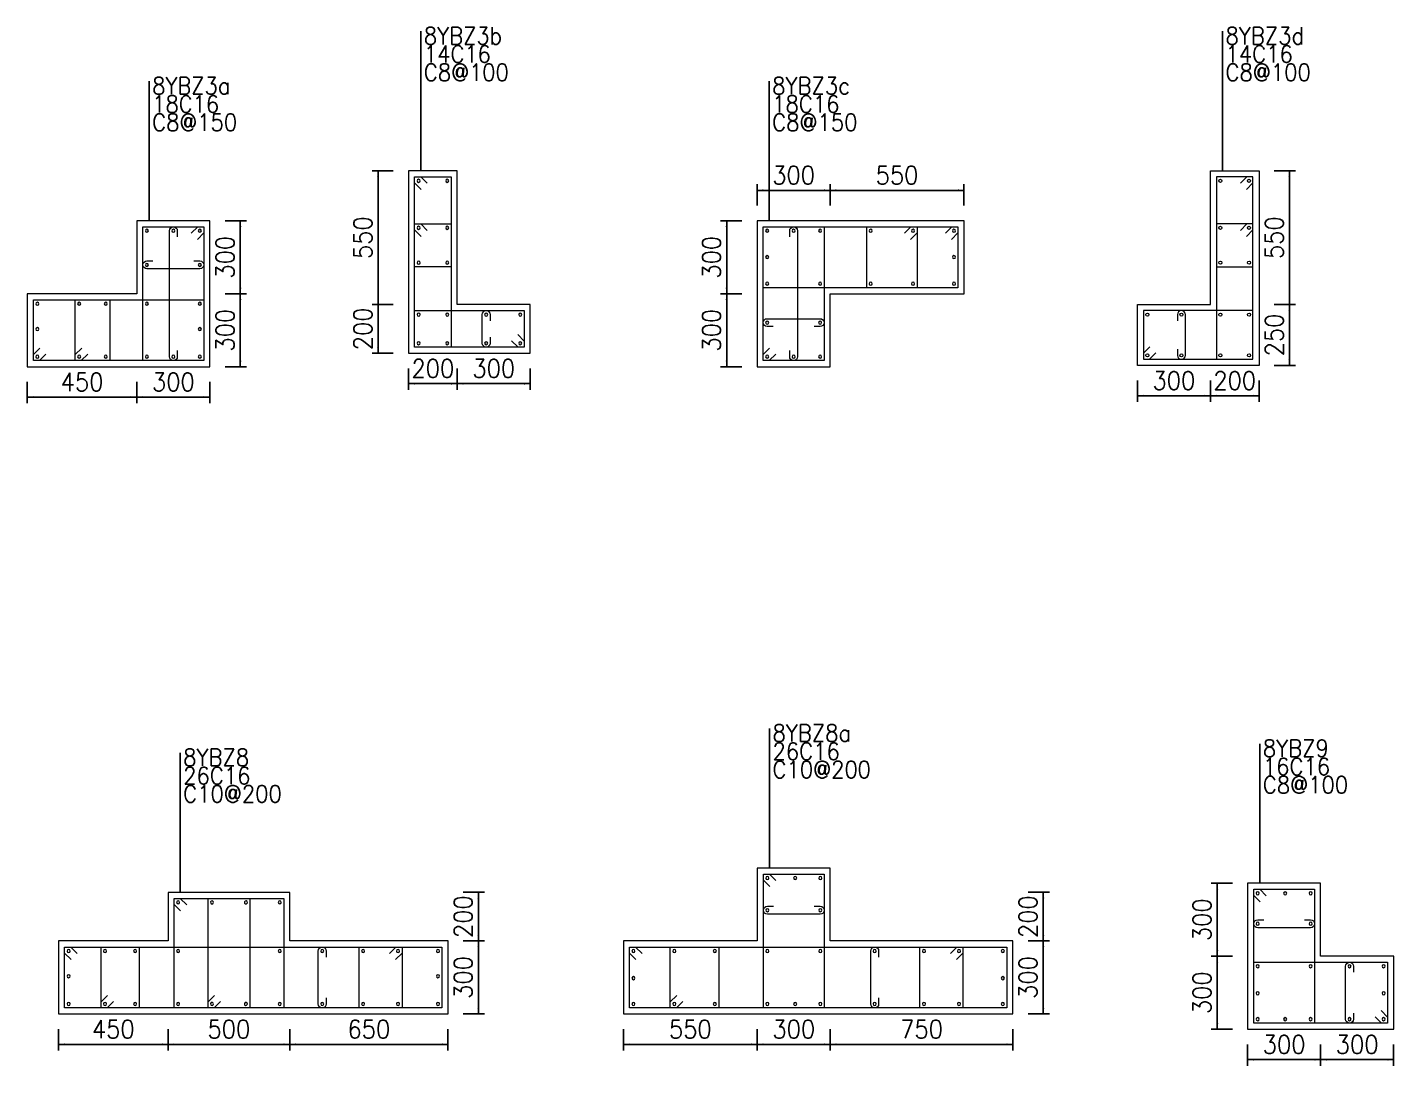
# Model space of a CAD drawing. Extents: x 292423 to 377252, y 106557 to 361882.
# Drawn here: x 320636 to 343090, y 122413 to 139487 of the extents above; entities that cross this region are included whole.
import ezdxf
from ezdxf.enums import TextEntityAlignment as Align

# ---------------------------------------------------------------- set-up
doc = ezdxf.new("R2010")
doc.units = 0
doc.header["$LTSCALE"] = 1000
for name, color, linetype, lineweight in [('REIN', 6, 'Continuous', 18), ('Z-柱大样外框', 7, 'ByLayer', 18), ('Z-详图标注', 3, 'Continuous', 18)]:
    doc.layers.add(name, color=color, linetype=linetype, lineweight=lineweight)
doc.layers.add('Y阴影', color=254, linetype='Continuous')
doc.styles.get("Standard").update_dxf_attribs({"font": 'standard'})
doc.dimstyles.get("Standard").update_dxf_attribs({"dimtxt": 300, "dimasz": 100, "dimexe": 100, "dimexo": 250, "dimgap": 100, "dimtad": 0, "dimtoh": 1, "dimdec": 0, "dimlfac": 0.25, "dimdsep": 46, "dimcen": 0.09, "dimclrt": 7, "dimadec": 0, "dimazin": 0, "dimtfac": 1, "dimtdec": 4, "dimtofl": 0, "dimtmove": 0, "dimatfit": 3, "dimfxl": 1, "dimtolj": 1, "dimtzin": 0, "dimarcsym": 0})

# ---------------------------------------------------------------- blocks, each defined once
blk = doc.blocks.new('*D772')
at = {"layer": 'Z-详图标注', "color": 0, "linetype": 'ByBlock', "lineweight": -2}
for p, q in [((320636, 133656), (320636, 133306)), ((322436, 133656), (322436, 133306)), ((320636, 133406), (322436, 133406))]:
    blk.add_line(p, q, dxfattribs=at)
for points in [[(320636, 133406), (320736, 133423), (320736, 133390)], [(322436, 133406), (322336, 133390), (322336, 133423)]]:
    blk.add_solid(points, dxfattribs=at)
at = {"layer": 'Z-详图标注', "color": 7, "linetype": 'Continuous', "lineweight": -2, "insert": (321536, 133656), "char_height": 300, "width": 576.67, "attachment_point": 5}
blk.add_mtext('450', dxfattribs=at)
blk = doc.blocks.new('*D393')
at = {"layer": 'Z-详图标注', "color": 0, "linetype": 'ByBlock', "lineweight": -2}
for p, q in [((322436, 133656), (322436, 133306)), ((323636, 133656), (323636, 133306)), ((322436, 133406), (323636, 133406))]:
    blk.add_line(p, q, dxfattribs=at)
for points in [[(322436, 133406), (322536, 133423), (322536, 133390)], [(323636, 133406), (323536, 133390), (323536, 133423)]]:
    blk.add_solid(points, dxfattribs=at)
at = {"layer": 'Z-详图标注', "color": 7, "linetype": 'Continuous', "lineweight": -2, "insert": (323036, 133656), "char_height": 300, "width": 566.67, "attachment_point": 5}
blk.add_mtext('300', dxfattribs=at)
blk = doc.blocks.new('*D444')
at = {"layer": 'Z-详图标注', "color": 0, "linetype": 'ByBlock', "lineweight": -2}
for p, q in [((323886, 135106), (324236, 135106)), ((324136, 133906), (324136, 135106)), ((323886, 133906), (324236, 133906))]:
    blk.add_line(p, q, dxfattribs=at)
for points in [[(324136, 135106), (324153, 135006), (324120, 135006)], [(324136, 133906), (324120, 134006), (324153, 134006)]]:
    blk.add_solid(points, dxfattribs=at)
at = {"layer": 'Z-详图标注', "color": 7, "linetype": 'Continuous', "lineweight": -2, "insert": (323886, 134506), "char_height": 300, "width": 566.67, "attachment_point": 5, "rotation": 90}
blk.add_mtext('300', dxfattribs=at)
blk = doc.blocks.new('*D53')
at = {"layer": 'Z-详图标注', "color": 0, "linetype": 'ByBlock', "lineweight": -2}
for p, q in [((323886, 136306), (324236, 136306)), ((324136, 135106), (324136, 136306)), ((323886, 135106), (324236, 135106))]:
    blk.add_line(p, q, dxfattribs=at)
for points in [[(324136, 136306), (324153, 136206), (324120, 136206)], [(324136, 135106), (324120, 135206), (324153, 135206)]]:
    blk.add_solid(points, dxfattribs=at)
at = {"layer": 'Z-详图标注', "color": 7, "linetype": 'Continuous', "lineweight": -2, "insert": (323886, 135706), "char_height": 300, "width": 566.67, "attachment_point": 5, "rotation": 90}
blk.add_mtext('300', dxfattribs=at)
blk = doc.blocks.new('*D58')
at = {"layer": 'Z-详图标注', "color": 0, "linetype": 'ByBlock', "lineweight": -2}
for p, q in [((326651, 137128), (326301, 137128)), ((326401, 137128), (326401, 134928)), ((326651, 134928), (326301, 134928))]:
    blk.add_line(p, q, dxfattribs=at)
for points in [[(326401, 137128), (326418, 137028), (326385, 137028)], [(326401, 134928), (326385, 135028), (326418, 135028)]]:
    blk.add_solid(points, dxfattribs=at)
at = {"layer": 'Z-详图标注', "color": 7, "linetype": 'Continuous', "lineweight": -2, "insert": (326151, 136028), "char_height": 300, "width": 566.67, "attachment_point": 5, "rotation": 90}
blk.add_mtext('550', dxfattribs=at)
blk = doc.blocks.new('*D119')
at = {"layer": 'Z-详图标注', "color": 0, "linetype": 'ByBlock', "lineweight": -2}
for p, q in [((326651, 134928), (326301, 134928)), ((326401, 134928), (326401, 134128)), ((326651, 134128), (326301, 134128))]:
    blk.add_line(p, q, dxfattribs=at)
for points in [[(326401, 134928), (326418, 134828), (326385, 134828)], [(326401, 134128), (326385, 134228), (326418, 134228)]]:
    blk.add_solid(points, dxfattribs=at)
at = {"layer": 'Z-详图标注', "color": 7, "linetype": 'Continuous', "lineweight": -2, "insert": (326151, 134528), "char_height": 300, "width": 566.67, "attachment_point": 5, "rotation": 90}
blk.add_mtext('200', dxfattribs=at)
blk = doc.blocks.new('*D599')
at = {"layer": 'Z-详图标注', "color": 0, "linetype": 'ByBlock', "lineweight": -2}
for p, q in [((326901, 133878), (326901, 133528)), ((327701, 133878), (327701, 133528)), ((326901, 133628), (327701, 133628))]:
    blk.add_line(p, q, dxfattribs=at)
for points in [[(326901, 133628), (327001, 133645), (327001, 133612)], [(327701, 133628), (327601, 133612), (327601, 133645)]]:
    blk.add_solid(points, dxfattribs=at)
at = {"layer": 'Z-详图标注', "color": 7, "linetype": 'Continuous', "lineweight": -2, "insert": (327301, 133878), "char_height": 300, "width": 566.67, "attachment_point": 5}
blk.add_mtext('200', dxfattribs=at)
blk = doc.blocks.new('*D220')
at = {"layer": 'Z-详图标注', "color": 0, "linetype": 'ByBlock', "lineweight": -2}
for p, q in [((327701, 133878), (327701, 133528)), ((328901, 133878), (328901, 133528)), ((327701, 133628), (328901, 133628))]:
    blk.add_line(p, q, dxfattribs=at)
for points in [[(327701, 133628), (327801, 133645), (327801, 133612)], [(328901, 133628), (328801, 133612), (328801, 133645)]]:
    blk.add_solid(points, dxfattribs=at)
at = {"layer": 'Z-详图标注', "color": 7, "linetype": 'Continuous', "lineweight": -2, "insert": (328301, 133878), "char_height": 300, "width": 566.67, "attachment_point": 5}
blk.add_mtext('300', dxfattribs=at)
blk = doc.blocks.new('*D18')
at = {"layer": 'Z-详图标注', "color": 0, "linetype": 'ByBlock', "lineweight": -2}
for p, q in [((333829, 136556), (333829, 136906)), ((336029, 136806), (333829, 136806)), ((336029, 136556), (336029, 136906))]:
    blk.add_line(p, q, dxfattribs=at)
for points in [[(333829, 136806), (333929, 136823), (333929, 136790)], [(336029, 136806), (335929, 136790), (335929, 136823)]]:
    blk.add_solid(points, dxfattribs=at)
at = {"layer": 'Z-详图标注', "color": 7, "linetype": 'Continuous', "lineweight": -2, "insert": (334929, 137056), "char_height": 300, "width": 566.67, "attachment_point": 5}
blk.add_mtext('550', dxfattribs=at)
blk = doc.blocks.new('*D756')
at = {"layer": 'Z-详图标注', "color": 0, "linetype": 'ByBlock', "lineweight": -2}
for p, q in [((332629, 136556), (332629, 136906)), ((333829, 136806), (332629, 136806)), ((333829, 136556), (333829, 136906))]:
    blk.add_line(p, q, dxfattribs=at)
for points in [[(332629, 136806), (332729, 136823), (332729, 136790)], [(333829, 136806), (333729, 136790), (333729, 136823)]]:
    blk.add_solid(points, dxfattribs=at)
at = {"layer": 'Z-详图标注', "color": 7, "linetype": 'Continuous', "lineweight": -2, "insert": (333229, 137056), "char_height": 300, "width": 566.67, "attachment_point": 5}
blk.add_mtext('300', dxfattribs=at)
blk = doc.blocks.new('*D382')
at = {"layer": 'Z-详图标注', "color": 0, "linetype": 'ByBlock', "lineweight": -2}
for p, q in [((332379, 136306), (332029, 136306)), ((332129, 136306), (332129, 135106)), ((332379, 135106), (332029, 135106))]:
    blk.add_line(p, q, dxfattribs=at)
for points in [[(332129, 136306), (332146, 136206), (332113, 136206)], [(332129, 135106), (332113, 135206), (332146, 135206)]]:
    blk.add_solid(points, dxfattribs=at)
at = {"layer": 'Z-详图标注', "color": 7, "linetype": 'Continuous', "lineweight": -2, "insert": (331879, 135706), "char_height": 300, "width": 566.67, "attachment_point": 5, "rotation": 90}
blk.add_mtext('300', dxfattribs=at)
blk = doc.blocks.new('*D857')
at = {"layer": 'Z-详图标注', "color": 0, "linetype": 'ByBlock', "lineweight": -2}
for p, q in [((332379, 135106), (332029, 135106)), ((332129, 135106), (332129, 133906)), ((332379, 133906), (332029, 133906))]:
    blk.add_line(p, q, dxfattribs=at)
for points in [[(332129, 135106), (332146, 135006), (332113, 135006)], [(332129, 133906), (332113, 134006), (332146, 134006)]]:
    blk.add_solid(points, dxfattribs=at)
at = {"layer": 'Z-详图标注', "color": 7, "linetype": 'Continuous', "lineweight": -2, "insert": (331879, 134506), "char_height": 300, "width": 566.67, "attachment_point": 5, "rotation": 90}
blk.add_mtext('300', dxfattribs=at)
blk = doc.blocks.new('*D131')
at = {"layer": 'Z-详图标注', "color": 0, "linetype": 'ByBlock', "lineweight": -2}
for p, q in [((341128, 137128), (341478, 137128)), ((341378, 137128), (341378, 134928)), ((341128, 134928), (341478, 134928))]:
    blk.add_line(p, q, dxfattribs=at)
for points in [[(341378, 137128), (341394, 137028), (341361, 137028)], [(341378, 134928), (341361, 135028), (341394, 135028)]]:
    blk.add_solid(points, dxfattribs=at)
at = {"layer": 'Z-详图标注', "color": 7, "linetype": 'Continuous', "lineweight": -2, "insert": (341128, 136028), "char_height": 300, "width": 566.67, "attachment_point": 5, "rotation": 90}
blk.add_mtext('550', dxfattribs=at)
blk = doc.blocks.new('*D623')
at = {"layer": 'Z-详图标注', "color": 0, "linetype": 'ByBlock', "lineweight": -2}
for p, q in [((341128, 134928), (341478, 134928)), ((341378, 134928), (341378, 133928)), ((341128, 133928), (341478, 133928))]:
    blk.add_line(p, q, dxfattribs=at)
for points in [[(341378, 134928), (341394, 134828), (341361, 134828)], [(341378, 133928), (341361, 134028), (341394, 134028)]]:
    blk.add_solid(points, dxfattribs=at)
at = {"layer": 'Z-详图标注', "color": 7, "linetype": 'Continuous', "lineweight": -2, "insert": (341128, 134428), "char_height": 300, "width": 566.67, "attachment_point": 5, "rotation": 90}
blk.add_mtext('250', dxfattribs=at)
blk = doc.blocks.new('*D232')
at = {"layer": 'Z-详图标注', "color": 0, "linetype": 'ByBlock', "lineweight": -2}
for p, q in [((340078, 133678), (340078, 133328)), ((340878, 133678), (340878, 133328)), ((340878, 133428), (340078, 133428))]:
    blk.add_line(p, q, dxfattribs=at)
for points in [[(340078, 133428), (340178, 133445), (340178, 133412)], [(340878, 133428), (340778, 133412), (340778, 133445)]]:
    blk.add_solid(points, dxfattribs=at)
at = {"layer": 'Z-详图标注', "color": 7, "linetype": 'Continuous', "lineweight": -2, "insert": (340478, 133678), "char_height": 300, "width": 566.67, "attachment_point": 5}
blk.add_mtext('200', dxfattribs=at)
blk = doc.blocks.new('*D725')
at = {"layer": 'Z-详图标注', "color": 0, "linetype": 'ByBlock', "lineweight": -2}
for p, q in [((338878, 133678), (338878, 133328)), ((340078, 133678), (340078, 133328)), ((340078, 133428), (338878, 133428))]:
    blk.add_line(p, q, dxfattribs=at)
for points in [[(338878, 133428), (338978, 133445), (338978, 133412)], [(340078, 133428), (339978, 133412), (339978, 133445)]]:
    blk.add_solid(points, dxfattribs=at)
at = {"layer": 'Z-详图标注', "color": 7, "linetype": 'Continuous', "lineweight": -2, "insert": (339478, 133678), "char_height": 300, "width": 566.67, "attachment_point": 5}
blk.add_mtext('300', dxfattribs=at)
blk = doc.blocks.new('*D282')
at = {"layer": 'Z-详图标注', "color": 0, "linetype": 'ByBlock', "lineweight": -2}
for p, q in [((340440, 125413), (340090, 125413)), ((340190, 125413), (340190, 124213)), ((340440, 124213), (340090, 124213))]:
    blk.add_line(p, q, dxfattribs=at)
for points in [[(340190, 125413), (340207, 125313), (340174, 125313)], [(340190, 124213), (340174, 124313), (340207, 124313)]]:
    blk.add_solid(points, dxfattribs=at)
at = {"layer": 'Z-详图标注', "color": 7, "linetype": 'Continuous', "lineweight": -2, "insert": (339940, 124813), "char_height": 300, "width": 566.67, "attachment_point": 5, "rotation": 90}
blk.add_mtext('300', dxfattribs=at)
blk = doc.blocks.new('*D331')
at = {"layer": 'Z-详图标注', "color": 0, "linetype": 'ByBlock', "lineweight": -2}
for p, q in [((340440, 124213), (340090, 124213)), ((340190, 124213), (340190, 123013)), ((340440, 123013), (340090, 123013))]:
    blk.add_line(p, q, dxfattribs=at)
for points in [[(340190, 124213), (340207, 124113), (340174, 124113)], [(340190, 123013), (340174, 123113), (340207, 123113)]]:
    blk.add_solid(points, dxfattribs=at)
at = {"layer": 'Z-详图标注', "color": 7, "linetype": 'Continuous', "lineweight": -2, "insert": (339940, 123613), "char_height": 300, "width": 566.67, "attachment_point": 5, "rotation": 90}
blk.add_mtext('300', dxfattribs=at)
blk = doc.blocks.new('*D818')
at = {"layer": 'Z-详图标注', "color": 0, "linetype": 'ByBlock', "lineweight": -2}
for p, q in [((340690, 122763), (340690, 122413)), ((341890, 122763), (341890, 122413)), ((340690, 122513), (341890, 122513))]:
    blk.add_line(p, q, dxfattribs=at)
for points in [[(340690, 122513), (340790, 122530), (340790, 122497)], [(341890, 122513), (341790, 122497), (341790, 122530)]]:
    blk.add_solid(points, dxfattribs=at)
at = {"layer": 'Z-详图标注', "color": 7, "linetype": 'Continuous', "lineweight": -2, "insert": (341290, 122763), "char_height": 300, "width": 566.67, "attachment_point": 5}
blk.add_mtext('300', dxfattribs=at)
blk = doc.blocks.new('*D431')
at = {"layer": 'Z-详图标注', "color": 0, "linetype": 'ByBlock', "lineweight": -2}
for p, q in [((341890, 122763), (341890, 122413)), ((343090, 122763), (343090, 122413)), ((341890, 122513), (343090, 122513))]:
    blk.add_line(p, q, dxfattribs=at)
for points in [[(341890, 122513), (341990, 122530), (341990, 122497)], [(343090, 122513), (342990, 122497), (342990, 122530)]]:
    blk.add_solid(points, dxfattribs=at)
at = {"layer": 'Z-详图标注', "color": 7, "linetype": 'Continuous', "lineweight": -2, "insert": (342490, 122763), "char_height": 300, "width": 566.67, "attachment_point": 5}
blk.add_mtext('300', dxfattribs=at)
blk = doc.blocks.new('*D453')
at = {"layer": 'Z-详图标注', "color": 0, "linetype": 'ByBlock', "lineweight": -2}
for p, q in [((321149, 123014), (321149, 122664)), ((322949, 123014), (322949, 122664)), ((321149, 122764), (322949, 122764))]:
    blk.add_line(p, q, dxfattribs=at)
for points in [[(321149, 122764), (321249, 122780), (321249, 122747)], [(322949, 122764), (322849, 122747), (322849, 122780)]]:
    blk.add_solid(points, dxfattribs=at)
at = {"layer": 'Z-详图标注', "color": 7, "linetype": 'Continuous', "lineweight": -2, "insert": (322049, 123014), "char_height": 300, "width": 576.67, "attachment_point": 5}
blk.add_mtext('450', dxfattribs=at)
blk = doc.blocks.new('*D72')
at = {"layer": 'Z-详图标注', "color": 0, "linetype": 'ByBlock', "lineweight": -2}
for p, q in [((322949, 123014), (322949, 122664)), ((324949, 123014), (324949, 122664)), ((322949, 122764), (324949, 122764))]:
    blk.add_line(p, q, dxfattribs=at)
for points in [[(322949, 122764), (323049, 122780), (323049, 122747)], [(324949, 122764), (324849, 122747), (324849, 122780)]]:
    blk.add_solid(points, dxfattribs=at)
at = {"layer": 'Z-详图标注', "color": 7, "linetype": 'Continuous', "lineweight": -2, "insert": (323949, 123014), "char_height": 300, "width": 566.67, "attachment_point": 5}
blk.add_mtext('500', dxfattribs=at)
blk = doc.blocks.new('*D556')
at = {"layer": 'Z-详图标注', "color": 0, "linetype": 'ByBlock', "lineweight": -2}
for p, q in [((324949, 123014), (324949, 122664)), ((327549, 123014), (327549, 122664)), ((324949, 122764), (327549, 122764))]:
    blk.add_line(p, q, dxfattribs=at)
for points in [[(324949, 122764), (325049, 122780), (325049, 122747)], [(327549, 122764), (327449, 122747), (327449, 122780)]]:
    blk.add_solid(points, dxfattribs=at)
at = {"layer": 'Z-详图标注', "color": 7, "linetype": 'Continuous', "lineweight": -2, "insert": (326249, 123014), "char_height": 300, "width": 556.67, "attachment_point": 5}
blk.add_mtext('650', dxfattribs=at)
blk = doc.blocks.new('*D612')
at = {"layer": 'Z-详图标注', "color": 0, "linetype": 'ByBlock', "lineweight": -2}
for p, q in [((327799, 124464), (328149, 124464)), ((328049, 123264), (328049, 124464)), ((327799, 123264), (328149, 123264))]:
    blk.add_line(p, q, dxfattribs=at)
for points in [[(328049, 124464), (328066, 124364), (328033, 124364)], [(328049, 123264), (328033, 123364), (328066, 123364)]]:
    blk.add_solid(points, dxfattribs=at)
at = {"layer": 'Z-详图标注', "color": 7, "linetype": 'Continuous', "lineweight": -2, "insert": (327799, 123864), "char_height": 300, "width": 566.67, "attachment_point": 5, "rotation": 90}
blk.add_mtext('300', dxfattribs=at)
blk = doc.blocks.new('*D233')
at = {"layer": 'Z-详图标注', "color": 0, "linetype": 'ByBlock', "lineweight": -2}
for p, q in [((327799, 125264), (328149, 125264)), ((328049, 124464), (328049, 125264)), ((327799, 124464), (328149, 124464))]:
    blk.add_line(p, q, dxfattribs=at)
for points in [[(328049, 125264), (328066, 125164), (328033, 125164)], [(328049, 124464), (328033, 124564), (328066, 124564)]]:
    blk.add_solid(points, dxfattribs=at)
at = {"layer": 'Z-详图标注', "color": 7, "linetype": 'Continuous', "lineweight": -2, "insert": (327799, 124864), "char_height": 300, "width": 566.67, "attachment_point": 5, "rotation": 90}
blk.add_mtext('200', dxfattribs=at)
blk = doc.blocks.new('*D485')
at = {"layer": 'Z-详图标注', "color": 0, "linetype": 'ByBlock', "lineweight": -2}
for p, q in [((330432, 123014), (330432, 122664)), ((332632, 123014), (332632, 122664)), ((330432, 122764), (332632, 122764))]:
    blk.add_line(p, q, dxfattribs=at)
for points in [[(330432, 122764), (330532, 122780), (330532, 122747)], [(332632, 122764), (332532, 122747), (332532, 122780)]]:
    blk.add_solid(points, dxfattribs=at)
at = {"layer": 'Z-详图标注', "color": 7, "linetype": 'Continuous', "lineweight": -2, "insert": (331532, 123014), "char_height": 300, "width": 566.67, "attachment_point": 5}
blk.add_mtext('550', dxfattribs=at)
blk = doc.blocks.new('*D104')
at = {"layer": 'Z-详图标注', "color": 0, "linetype": 'ByBlock', "lineweight": -2}
for p, q in [((332632, 123014), (332632, 122664)), ((333832, 123014), (333832, 122664)), ((332632, 122764), (333832, 122764))]:
    blk.add_line(p, q, dxfattribs=at)
for points in [[(332632, 122764), (332732, 122780), (332732, 122747)], [(333832, 122764), (333732, 122747), (333732, 122780)]]:
    blk.add_solid(points, dxfattribs=at)
at = {"layer": 'Z-详图标注', "color": 7, "linetype": 'Continuous', "lineweight": -2, "insert": (333232, 123014), "char_height": 300, "width": 566.67, "attachment_point": 5}
blk.add_mtext('300', dxfattribs=at)
blk = doc.blocks.new('*D163')
at = {"layer": 'Z-详图标注', "color": 0, "linetype": 'ByBlock', "lineweight": -2}
for p, q in [((333832, 123014), (333832, 122664)), ((336832, 123014), (336832, 122664)), ((333832, 122764), (336832, 122764))]:
    blk.add_line(p, q, dxfattribs=at)
for points in [[(333832, 122764), (333932, 122780), (333932, 122747)], [(336832, 122764), (336732, 122747), (336732, 122780)]]:
    blk.add_solid(points, dxfattribs=at)
at = {"layer": 'Z-详图标注', "color": 7, "linetype": 'Continuous', "lineweight": -2, "insert": (335332, 123014), "char_height": 300, "width": 566.67, "attachment_point": 5}
blk.add_mtext('750', dxfattribs=at)
blk = doc.blocks.new('*D644')
at = {"layer": 'Z-详图标注', "color": 0, "linetype": 'ByBlock', "lineweight": -2}
for p, q in [((337082, 124464), (337432, 124464)), ((337332, 123264), (337332, 124464)), ((337082, 123264), (337432, 123264))]:
    blk.add_line(p, q, dxfattribs=at)
for points in [[(337332, 124464), (337349, 124364), (337316, 124364)], [(337332, 123264), (337316, 123364), (337349, 123364)]]:
    blk.add_solid(points, dxfattribs=at)
at = {"layer": 'Z-详图标注', "color": 7, "linetype": 'Continuous', "lineweight": -2, "insert": (337082, 123864), "char_height": 300, "width": 566.67, "attachment_point": 5, "rotation": 90}
blk.add_mtext('300', dxfattribs=at)
blk = doc.blocks.new('*D262')
at = {"layer": 'Z-详图标注', "color": 0, "linetype": 'ByBlock', "lineweight": -2}
for p, q in [((337082, 125264), (337432, 125264)), ((337332, 124464), (337332, 125264)), ((337082, 124464), (337432, 124464))]:
    blk.add_line(p, q, dxfattribs=at)
for points in [[(337332, 125264), (337349, 125164), (337316, 125164)], [(337332, 124464), (337316, 124564), (337349, 124564)]]:
    blk.add_solid(points, dxfattribs=at)
at = {"layer": 'Z-详图标注', "color": 7, "linetype": 'Continuous', "lineweight": -2, "insert": (337082, 124864), "char_height": 300, "width": 566.67, "attachment_point": 5, "rotation": 90}
blk.add_mtext('200', dxfattribs=at)

msp = doc.modelspace()

# ---------------------------------------------------------------- linework, layer by layer
at = {"layer": 'REIN', "color": 6}
for points in [[(327107.4, 136822.1), (327001.4, 136928.2), (327001.4, 137028.2), (327601.4, 137028.2), (327601.4, 134228.2), (327001.4, 134228.2), (327001.4, 137028.2), (327101.4, 137028.2), (327207.4, 136922.1)], [(340671.7, 136822.1), (340777.7, 136928.2), (340777.7, 137028.2), (340177.7, 137028.2), (340177.7, 134028.2), (340777.7, 134028.2), (340777.7, 137028.2), (340677.7, 137028.2), (340571.7, 136922.1)], [(323330.2, 136100.1), (323436.2, 136206.2), (323536.2, 136206.2), (323536.2, 134006.2), (322536.2, 134006.2), (322536.2, 136206.2), (323536.2, 136206.2), (323536.2, 136106.2), (323430.2, 136000.1)], [(327107.4, 136048.8), (327001.4, 136154.9), (327001.4, 136254.9), (327601.4, 136254.9), (327601.4, 135551.5), (327001.4, 135551.5), (327001.4, 136254.9), (327101.4, 136254.9), (327207.4, 136148.8)], [(332935.4, 134112.3), (332829.3, 134006.2), (332729.3, 134006.2), (332729.3, 136206.2), (333729.3, 136206.2), (333729.3, 134006.2), (332729.3, 134006.2), (332729.3, 134106.2), (332835.4, 134212.3)], [(335723.2, 136100.1), (335829.3, 136206.2), (335929.3, 136206.2), (335929.3, 135206.2), (332729.3, 135206.2), (332729.3, 136206.2), (335929.3, 136206.2), (335929.3, 136106.2), (335823.2, 136000.1)], [(335050.8, 136100.1), (335156.8, 136206.2), (335256.8, 136206.2), (335256.8, 135206.2), (334430.5, 135206.2), (334430.5, 136206.2), (335256.8, 136206.2), (335256.8, 136106.2), (335150.8, 136000.1)], [(340671.7, 136048.8), (340777.7, 136154.9), (340777.7, 136254.9), (340177.7, 136254.9), (340177.7, 135551.5), (340777.7, 135551.5), (340777.7, 136254.9), (340677.7, 136254.9), (340571.7, 136148.8)], [(320942.3, 134112.3), (320836.2, 134006.2), (320736.2, 134006.2), (320736.2, 135006.2), (323536.2, 135006.2), (323536.2, 134006.2), (320736.2, 134006.2), (320736.2, 134106.2), (320842.3, 134212.3)], [(321629.5, 134112.3), (321523.4, 134006.2), (321423.4, 134006.2), (321423.4, 135006.2), (321990, 135006.2), (321990, 134006.2), (321423.4, 134006.2), (321423.4, 134106.2), (321529.5, 134212.3)], [(328695.3, 134434.3), (328801.4, 134328.2), (328801.4, 134228.2), (327001.4, 134228.2), (327001.4, 134828.2), (328801.4, 134828.2), (328801.4, 134228.2), (328701.4, 134228.2), (328595.3, 134334.3)], [(339083.8, 134234.3), (338977.7, 134128.2), (338977.7, 134028.2), (340777.7, 134028.2), (340777.7, 134828.2), (338977.7, 134828.2), (338977.7, 134028.2), (339077.7, 134028.2), (339183.8, 134134.3)], [(332838.2, 125357.7), (332732.2, 125463.8), (332732.2, 125563.8), (333732.2, 125563.8), (333732.2, 123363.8), (332732.2, 123363.8), (332732.2, 125563.8), (332832.2, 125563.8), (332938.2, 125457.7)], [(340896.2, 125107.2), (340790.2, 125213.3), (340790.2, 125313.3), (341790.2, 125313.3), (341790.2, 123113.5), (340790.2, 123113.5), (340790.2, 125313.3), (340890.2, 125313.3), (340996.2, 125207.2)], [(323155.5, 124957.7), (323049.5, 125063.8), (323049.5, 125163.8), (324849.5, 125163.8), (324849.5, 123363.8), (323049.5, 123363.8), (323049.5, 125163.8), (323149.5, 125163.8), (323255.5, 125057.7)], [(323812.2, 123469.8), (323706.1, 123363.8), (323606.1, 123363.8), (323606.1, 125163.8), (324292.8, 125163.8), (324292.8, 123363.8), (323606.1, 123363.8), (323606.1, 123463.8), (323712.2, 123569.8)], [(321355.5, 124157.7), (321249.5, 124263.8), (321249.5, 124363.8), (327449.5, 124363.8), (327449.5, 123363.8), (321249.5, 123363.8), (321249.5, 124363.8), (321349.5, 124363.8), (321455.5, 124257.7)], [(322054.7, 123469.8), (321948.6, 123363.8), (321848.6, 123363.8), (321848.6, 124363.8), (322472, 124363.8), (322472, 123363.8), (321848.6, 123363.8), (321848.6, 123463.8), (321954.7, 123569.8)], [(326587.8, 124257.7), (326693.9, 124363.8), (326793.9, 124363.8), (326793.9, 123363.8), (326088.9, 123363.8), (326088.9, 124363.8), (326793.9, 124363.8), (326793.9, 124263.8), (326687.8, 124157.7)], [(330638.2, 124157.7), (330532.2, 124263.8), (330532.2, 124363.8), (336732.2, 124363.8), (336732.2, 123363.8), (330532.2, 123363.8), (330532.2, 124363.8), (330632.2, 124363.8), (330738.2, 124257.7)], [(331408.9, 123469.8), (331302.8, 123363.8), (331202.8, 123363.8), (331202.8, 124363.8), (331999.7, 124363.8), (331999.7, 123363.8), (331202.8, 123363.8), (331202.8, 123463.8), (331308.9, 123569.8)], [(335804.9, 124257.7), (335910.9, 124363.8), (336010.9, 124363.8), (336010.9, 123363.8), (335305.9, 123363.8), (335305.9, 124363.8), (336010.9, 124363.8), (336010.9, 124263.8), (335904.9, 124157.7)], [(342884.1, 123319.5), (342990.2, 123213.5), (342990.2, 123113.5), (340790.2, 123113.5), (340790.2, 124113.5), (342990.2, 124113.5), (342990.2, 123113.5), (342890.2, 123113.5), (342784.1, 123219.5)]]:
    msp.add_lwpolyline(points, dxfattribs=at)
for points in [[(327066.4, 136988.2, 1), (327066.4, 136938.2, 1)], [(327536.4, 136988.2, 1), (327536.4, 136938.2, 1)], [(340242.7, 136988.2, -1), (340242.7, 136938.2, -1)], [(340712.7, 136988.2, -1), (340712.7, 136938.2, -1)], [(322576.2, 136141.2, 1), (322626.2, 136141.2, 1)], [(323061.2, 136141.2, 1), (323011.2, 136141.2, 1)], [(323446.2, 136141.2, 1), (323496.2, 136141.2, 1)], [(327066.4, 136214.9, 1), (327066.4, 136164.9, 1)], [(327536.4, 136214.9, 1), (327536.4, 136164.9, 1)], [(332819.3, 136141.2, 1), (332769.3, 136141.2, 1)], [(333204.3, 136141.2, 1), (333254.3, 136141.2, 1)], [(333689.3, 136141.2, 1), (333639.3, 136141.2, 1)], [(334520.5, 136141.2, 1), (334470.5, 136141.2, 1)], [(335216.8, 136141.2, 1), (335166.8, 136141.2, 1)], [(335889.3, 136141.2, 1), (335839.3, 136141.2, 1)], [(340242.7, 136214.9, -1), (340242.7, 136164.9, -1)], [(340712.7, 136214.9, -1), (340712.7, 136164.9, -1)], [(327066.4, 135641.5, 1), (327066.4, 135591.5, 1)], [(327536.4, 135641.5, 1), (327536.4, 135591.5, 1)], [(332819.3, 135709.2, 1), (332769.3, 135709.2, 1)], [(335889.3, 135709.2, 1), (335839.3, 135709.2, 1)], [(340242.7, 135641.5, -1), (340242.7, 135591.5, -1)], [(340712.7, 135641.5, -1), (340712.7, 135591.5, -1)], [(322576.2, 135581.2, 1), (322626.2, 135581.2, 1)], [(323446.2, 135581.2, 1), (323496.2, 135581.2, 1)], [(332819.3, 135271.2, 1), (332769.3, 135271.2, 1)], [(333689.3, 135271.2, 1), (333639.3, 135271.2, 1)], [(334520.5, 135271.2, 1), (334470.5, 135271.2, 1)], [(335216.8, 135271.2, 1), (335166.8, 135271.2, 1)], [(335889.3, 135271.2, 1), (335839.3, 135271.2, 1)], [(320776.2, 134941.2, 1), (320826.2, 134941.2, 1)], [(321463.4, 134941.2, 1), (321513.4, 134941.2, 1)], [(321900, 134941.2, 1), (321950, 134941.2, 1)], [(322576.2, 134941.2, 1), (322626.2, 134941.2, 1)], [(323446.2, 134941.2, 1), (323496.2, 134941.2, 1)], [(327066.4, 134788.2, 1), (327066.4, 134738.2, 1)], [(327536.4, 134788.2, 1), (327536.4, 134738.2, 1)], [(328176.4, 134788.2, 1), (328176.4, 134738.2, 1)], [(328736.4, 134788.2, 1), (328736.4, 134738.2, 1)], [(339042.7, 134788.2, -1), (339042.7, 134738.2, -1)], [(339602.7, 134788.2, -1), (339602.7, 134738.2, -1)], [(340242.7, 134788.2, -1), (340242.7, 134738.2, -1)], [(340712.7, 134788.2, -1), (340712.7, 134738.2, -1)], [(320776.2, 134524.9, 1), (320826.2, 134524.9, 1)], [(323446.2, 134524.9, 1), (323496.2, 134524.9, 1)], [(332819.3, 134631.2, 1), (332769.3, 134631.2, 1)], [(333689.3, 134631.2, 1), (333639.3, 134631.2, 1)], [(327066.4, 134318.2, 1), (327066.4, 134268.2, 1)], [(327536.4, 134318.2, 1), (327536.4, 134268.2, 1)], [(328176.4, 134318.2, 1), (328176.4, 134268.2, 1)], [(328736.4, 134318.2, 1), (328736.4, 134268.2, 1)], [(320776.2, 134071.2, 1), (320826.2, 134071.2, 1)], [(321463.4, 134071.2, 1), (321513.4, 134071.2, 1)], [(321900, 134071.2, 1), (321950, 134071.2, 1)], [(322576.2, 134071.2, 1), (322626.2, 134071.2, 1)], [(323061.2, 134071.2, 1), (323011.2, 134071.2, 1)], [(323446.2, 134071.2, 1), (323496.2, 134071.2, 1)], [(332819.3, 134071.2, 1), (332769.3, 134071.2, 1)], [(333204.3, 134071.2, 1), (333254.3, 134071.2, 1)], [(333689.3, 134071.2, 1), (333639.3, 134071.2, 1)], [(339042.7, 134118.2, -1), (339042.7, 134068.2, -1)], [(339602.7, 134118.2, -1), (339602.7, 134068.2, -1)], [(340242.7, 134118.2, -1), (340242.7, 134068.2, -1)], [(340712.7, 134118.2, -1), (340712.7, 134068.2, -1)], [(332772.2, 125498.8, 1), (332822.2, 125498.8, 1)], [(333229.8, 125498.8, 1), (333279.8, 125498.8, 1)], [(333642.2, 125498.8, 1), (333692.2, 125498.8, 1)], [(323089.5, 125098.8, 1), (323139.5, 125098.8, 1)], [(323649.6, 125086.1, 1), (323692.7, 125111.4, 1)], [(324206.2, 125086.1, 1), (324249.3, 125111.4, 1)], [(324759.5, 125098.8, 1), (324809.5, 125098.8, 1)], [(340830.2, 125248.3, 1), (340880.2, 125248.3, 1)], [(341282.3, 125248.3, 1), (341332.3, 125248.3, 1)], [(341700.2, 125248.3, 1), (341750.2, 125248.3, 1)], [(332772.2, 124969.3, 1), (332822.2, 124969.3, 1)], [(333642.2, 124969.3, 1), (333692.2, 124969.3, 1)], [(340830.2, 124747.5, 1), (340880.2, 124747.5, 1)], [(341700.2, 124747.5, 1), (341750.2, 124747.5, 1)], [(321289.5, 124298.8, 1), (321339.5, 124298.8, 1)], [(321888.6, 124298.8, 1), (321938.6, 124298.8, 1)], [(322382, 124298.8, 1), (322432, 124298.8, 1)], [(323089.5, 124298.8, 1), (323139.5, 124298.8, 1)], [(324759.5, 124298.8, 1), (324809.5, 124298.8, 1)], [(325457.4, 124298.8, 1), (325507.4, 124298.8, 1)], [(326128.9, 124298.8, 1), (326178.9, 124298.8, 1)], [(326703.9, 124298.8, 1), (326753.9, 124298.8, 1)], [(327359.5, 124298.8, 1), (327409.5, 124298.8, 1)], [(330572.2, 124298.8, 1), (330622.2, 124298.8, 1)], [(331242.8, 124298.8, 1), (331292.8, 124298.8, 1)], [(331909.7, 124298.8, 1), (331959.7, 124298.8, 1)], [(332772.2, 124298.8, 1), (332822.2, 124298.8, 1)], [(333642.2, 124298.8, 1), (333692.2, 124298.8, 1)], [(334536.4, 124298.8, 1), (334586.4, 124298.8, 1)], [(335345.9, 124298.8, 1), (335395.9, 124298.8, 1)], [(335920.9, 124298.8, 1), (335970.9, 124298.8, 1)], [(336642.2, 124298.8, 1), (336692.2, 124298.8, 1)], [(340830.2, 124048.5, 1), (340880.2, 124048.5, 1)], [(341700.2, 124048.5, 1), (341750.2, 124048.5, 1)], [(342340.2, 124048.5, 1), (342390.2, 124048.5, 1)], [(342900.2, 124048.5, 1), (342950.2, 124048.5, 1)], [(321289.5, 123884.2, 1), (321339.5, 123884.2, 1)], [(327359.5, 123884.2, 1), (327409.5, 123884.2, 1)], [(330572.2, 123852.9, 1), (330622.2, 123852.9, 1)], [(336642.2, 123852.9, 1), (336692.2, 123852.9, 1)], [(340830.2, 123604.3, 1), (340880.2, 123604.3, 1)], [(342900.2, 123604.3, 1), (342950.2, 123604.3, 1)], [(321289.5, 123428.8, 1), (321339.5, 123428.8, 1)], [(321888.6, 123428.8, 1), (321938.6, 123428.8, 1)], [(322382, 123428.8, 1), (322432, 123428.8, 1)], [(323089.5, 123428.8, 1), (323139.5, 123428.8, 1)], [(323649.6, 123416.1, 1), (323692.7, 123441.4, 1)], [(324206.2, 123416.1, 1), (324249.3, 123441.4, 1)], [(324759.5, 123428.8, 1), (324809.5, 123428.8, 1)], [(325457.4, 123428.8, 1), (325507.4, 123428.8, 1)], [(326128.9, 123428.8, 1), (326178.9, 123428.8, 1)], [(326703.9, 123428.8, 1), (326753.9, 123428.8, 1)], [(327359.5, 123428.8, 1), (327409.5, 123428.8, 1)], [(330572.2, 123428.8, 1), (330622.2, 123428.8, 1)], [(331242.8, 123428.8, 1), (331292.8, 123428.8, 1)], [(331909.7, 123428.8, 1), (331959.7, 123428.8, 1)], [(332772.2, 123428.8, 1), (332822.2, 123428.8, 1)], [(333229.8, 123428.8, 1), (333279.8, 123428.8, 1)], [(333642.2, 123428.8, 1), (333692.2, 123428.8, 1)], [(334536.4, 123428.8, 1), (334586.4, 123428.8, 1)], [(335345.9, 123428.8, 1), (335395.9, 123428.8, 1)], [(335920.9, 123428.8, 1), (335970.9, 123428.8, 1)], [(336642.2, 123428.8, 1), (336692.2, 123428.8, 1)], [(340830.2, 123178.5, 1), (340880.2, 123178.5, 1)], [(341282.3, 123178.5, 1), (341332.3, 123178.5, 1)], [(341700.2, 123178.5, 1), (341750.2, 123178.5, 1)], [(342340.2, 123178.5, 1), (342390.2, 123178.5, 1)], [(342900.2, 123178.5, 1), (342950.2, 123178.5, 1)]]:
    msp.add_lwpolyline(points, format="xyb", close=True, dxfattribs=at)
for points in [[(323101.2, 134171.2), (323101.2, 134071.2, -1), (322971.2, 134071.2), (322971.2, 136141.2, -1), (323101.2, 136141.2), (323101.2, 136041.2)], [(333164.3, 136041.2), (333164.3, 136141.2, -1), (333294.3, 136141.2), (333294.3, 134071.2, -1), (333164.3, 134071.2), (333164.3, 134171.2)], [(323371.2, 135646.2), (323471.2, 135646.2, -1), (323471.2, 135516.2), (322601.2, 135516.2, -1), (322601.2, 135646.2), (322701.2, 135646.2)], [(328241.4, 134393.2), (328241.4, 134293.2, -1), (328111.4, 134293.2), (328111.4, 134763.2, -1), (328241.4, 134763.2), (328241.4, 134663.2)], [(339537.7, 134193.2), (339537.7, 134093.2, 1), (339667.7, 134093.2), (339667.7, 134763.2, 1), (339537.7, 134763.2), (339537.7, 134663.2)], [(332894.3, 134566.2), (332794.3, 134566.2, -1), (332794.3, 134696.2), (333664.3, 134696.2, -1), (333664.3, 134566.2), (333564.3, 134566.2)], [(333567.2, 125034.3), (333667.2, 125034.3, -1), (333667.2, 124904.3), (332797.2, 124904.3, -1), (332797.2, 125034.3), (332897.2, 125034.3)], [(341625.2, 124812.5), (341725.2, 124812.5, -1), (341725.2, 124682.5), (340855.2, 124682.5, -1), (340855.2, 124812.5), (340955.2, 124812.5)], [(325547.4, 123528.8), (325547.4, 123428.8, -1), (325417.4, 123428.8), (325417.4, 124298.8, -1), (325547.4, 124298.8), (325547.4, 124198.8)], [(334626.4, 123528.8), (334626.4, 123428.8, -1), (334496.4, 123428.8), (334496.4, 124298.8, -1), (334626.4, 124298.8), (334626.4, 124198.8)], [(342430.2, 123278.5), (342430.2, 123178.5, -1), (342300.2, 123178.5), (342300.2, 124048.5, -1), (342430.2, 124048.5), (342430.2, 123948.5)]]:
    msp.add_lwpolyline(points, format="xyb", dxfattribs=at)
at = {"layer": 'Y阴影'}
for p, q in [((327101.4, 137123.2), (327101.4, 139423.2)), ((340277.7, 137123.2), (340277.7, 139423.2)), ((322636.2, 136301.2), (322636.2, 138601.2)), ((332829.3, 136301.2), (332829.3, 138601.2)), ((332832.2, 125658.8), (332832.2, 127958.8)), ((323149.5, 125258.8), (323149.5, 127558.8)), ((340890.2, 125408.3), (340890.2, 127708.3))]:
    msp.add_line(p, q, dxfattribs=at)
at = {"layer": 'Z-柱大样外框'}
for points in [[(327701.4, 137128.2), (326901.4, 137128.2), (326901.4, 134128.2), (328901.4, 134128.2), (328901.4, 134928.2), (327701.4, 134928.2), (327701.4, 137128.2)], [(340077.7, 137128.2), (340877.7, 137128.2), (340877.7, 133928.2), (338877.7, 133928.2), (338877.7, 134928.2), (340077.7, 134928.2), (340077.7, 137128.2)], [(320636.2, 135106.2), (320636.2, 133906.2), (323636.2, 133906.2), (323636.2, 136306.2), (322436.2, 136306.2), (322436.2, 135106.2), (320636.2, 135106.2)], [(336029.3, 135106.2), (336029.3, 136306.2), (332629.3, 136306.2), (332629.3, 133906.2), (333829.3, 133906.2), (333829.3, 135106.2), (336029.3, 135106.2)], [(330432.2, 124463.8), (330432.2, 123263.8), (336832.2, 123263.8), (336832.2, 124463.8), (333832.2, 124463.8), (333832.2, 125663.8), (332632.2, 125663.8), (332632.2, 124463.8), (330432.2, 124463.8)], [(340690.2, 125413.3), (340690.2, 123013.5), (343090.2, 123013.5), (343090.2, 124213.5), (341890.2, 124213.5), (341890.2, 125413.3), (340690.2, 125413.3)], [(321149.5, 124463.8), (321149.5, 123263.8), (327549.5, 123263.8), (327549.5, 124463.8), (324949.5, 124463.8), (324949.5, 125263.8), (322949.5, 125263.8), (322949.5, 124463.8), (321149.5, 124463.8)]]:
    msp.add_lwpolyline(points, close=True, dxfattribs=at)

# ---------------------------------------------------------------- texts
at = {"layer": 'Y阴影'}
for s, p in [('8YBZ3b', (327151.4, 139123.2)), ('8YBZ3d', (340327.7, 139123.2)), ('14C16', (327151.4, 138823.2)), ('14C16', (340327.7, 138823.2)), ('C8@100', (327151.4, 138523.2)), ('C8@100', (340327.7, 138523.2)), ('8YBZ3a', (322686.2, 138301.2)), ('8YBZ3c', (332879.3, 138301.2)), ('18C16', (322686.2, 138001.2)), ('18C16', (332879.3, 138001.2)), ('C8@150', (322686.2, 137701.2)), ('C8@150', (332879.3, 137701.2)), ('8YBZ8a', (332882.2, 127658.8)), ('8YBZ9', (340940.2, 127408.3)), ('8YBZ8', (323199.5, 127258.8)), ('26C16', (332882.2, 127358.8)), ('26C16', (323199.5, 126958.8)), ('C10@200', (332882.2, 127058.8)), ('16C16', (340940.2, 127108.3)), ('C8@100', (340940.2, 126808.3)), ('C10@200', (323199.5, 126658.8))]:
    msp.add_text(s, height=280, dxfattribs=at).set_placement(p, align=Align.BOTTOM_LEFT)

# ---------------------------------------------------------------- dimensions: what is measured, and where the dimension line sits
at = {"layer": 'Z-详图标注'}
for base, p1, p2, angle, picture, middle in [((332629.3, 136806.2), (333829.3, 136306.2), (332629.3, 136306.2), 180, '*D756', (333229.3, 137056.2)), ((333829.3, 136806.2), (336029.3, 136306.2), (333829.3, 136306.2), 180, '*D18', (334929.3, 137056.2)), ((326401.4, 134928.2), (326901.4, 137128.2), (326901.4, 134928.2), 270, '*D58', (326151.4, 136028.2)), ((341377.7, 134928.2), (340877.7, 137128.2), (340877.7, 134928.2), 270, '*D131', (341127.7, 136028.2)), ((324136.2, 136306.2), (323636.2, 135106.2), (323636.2, 136306.2), 90, '*D53', (323886.2, 135706.2)), ((332129.3, 135106.2), (332629.3, 136306.2), (332629.3, 135106.2), 270, '*D382', (331879.3, 135706.2)), ((324136.2, 135106.2), (323636.2, 133906.2), (323636.2, 135106.2), 90, '*D444', (323886.2, 134506.2)), ((332129.3, 133906.2), (332629.3, 135106.2), (332629.3, 133906.2), 270, '*D857', (331879.3, 134506.2)), ((326401.4, 134128.2), (326901.4, 134928.2), (326901.4, 134128.2), 270, '*D119', (326151.4, 134528.2)), ((341377.7, 133928.2), (340877.7, 134928.2), (340877.7, 133928.2), 270, '*D623', (341127.7, 134428.2)), ((338877.7, 133428.2), (340077.7, 133928.2), (338877.7, 133928.2), 180, '*D725', (339477.7, 133678.2)), ((340077.7, 133428.2), (340877.7, 133928.2), (340077.7, 133928.2), 180, '*D232', (340477.7, 133678.2)), ((340190.2, 124213.5), (340690.2, 125413.3), (340690.2, 124213.5), 270, '*D282', (339940.2, 124813.4)), ((328049.5, 125263.8), (327549.5, 124463.8), (327549.5, 125263.8), 90, '*D233', (327799.5, 124863.8)), ((337332.2, 125263.8), (336832.2, 124463.8), (336832.2, 125263.8), 90, '*D262', (337082.2, 124863.8)), ((328049.5, 124463.8), (327549.5, 123263.8), (327549.5, 124463.8), 90, '*D612', (327799.5, 123863.8)), ((337332.2, 124463.8), (336832.2, 123263.8), (336832.2, 124463.8), 90, '*D644', (337082.2, 123863.8)), ((340190.2, 123013.5), (340690.2, 124213.5), (340690.2, 123013.5), 270, '*D331', (339940.2, 123613.5))]:
    dim = msp.add_linear_dim(base=base, p1=p1, p2=p2, angle=angle, dimstyle='Standard', dxfattribs=at)
    dim.commit()
    dim.dimension.update_dxf_attribs({"geometry": picture, "text_midpoint": middle})
for base, p1, p2, picture, middle in [((327701.4, 133628.2), (326901.4, 134128.2), (327701.4, 134128.2), '*D599', (327301.4, 133878.2)), ((328901.4, 133628.2), (327701.4, 134128.2), (328901.4, 134128.2), '*D220', (328301.4, 133878.2)), ((322436.2, 133406.2), (320636.2, 133906.2), (322436.2, 133906.2), '*D772', (321536.2, 133656.2)), ((323636.2, 133406.2), (322436.2, 133906.2), (323636.2, 133906.2), '*D393', (323036.2, 133656.2)), ((322949.5, 122763.8), (321149.5, 123263.8), (322949.5, 123263.8), '*D453', (322049.5, 123013.8)), ((324949.5, 122763.8), (322949.5, 123263.8), (324949.5, 123263.8), '*D72', (323949.5, 123013.8)), ((327549.5, 122763.8), (324949.5, 123263.8), (327549.5, 123263.8), '*D556', (326249.5, 123013.8)), ((332632.2, 122763.8), (330432.2, 123263.8), (332632.2, 123263.8), '*D485', (331532.2, 123013.8)), ((333832.2, 122763.8), (332632.2, 123263.8), (333832.2, 123263.8), '*D104', (333232.2, 123013.8)), ((336832.2, 122763.8), (333832.2, 123263.8), (336832.2, 123263.8), '*D163', (335332.2, 123013.8)), ((341890.2, 122513.5), (340690.2, 123013.5), (341890.2, 123013.5), '*D818', (341290.2, 122763.5)), ((343090.2, 122513.5), (341890.2, 123013.5), (343090.2, 123013.5), '*D431', (342490.2, 122763.5))]:
    dim = msp.add_linear_dim(base=base, p1=p1, p2=p2, dimstyle='Standard', dxfattribs=at)
    dim.commit()
    dim.dimension.update_dxf_attribs({"geometry": picture, "text_midpoint": middle})

doc.saveas('drawing.dxf')
